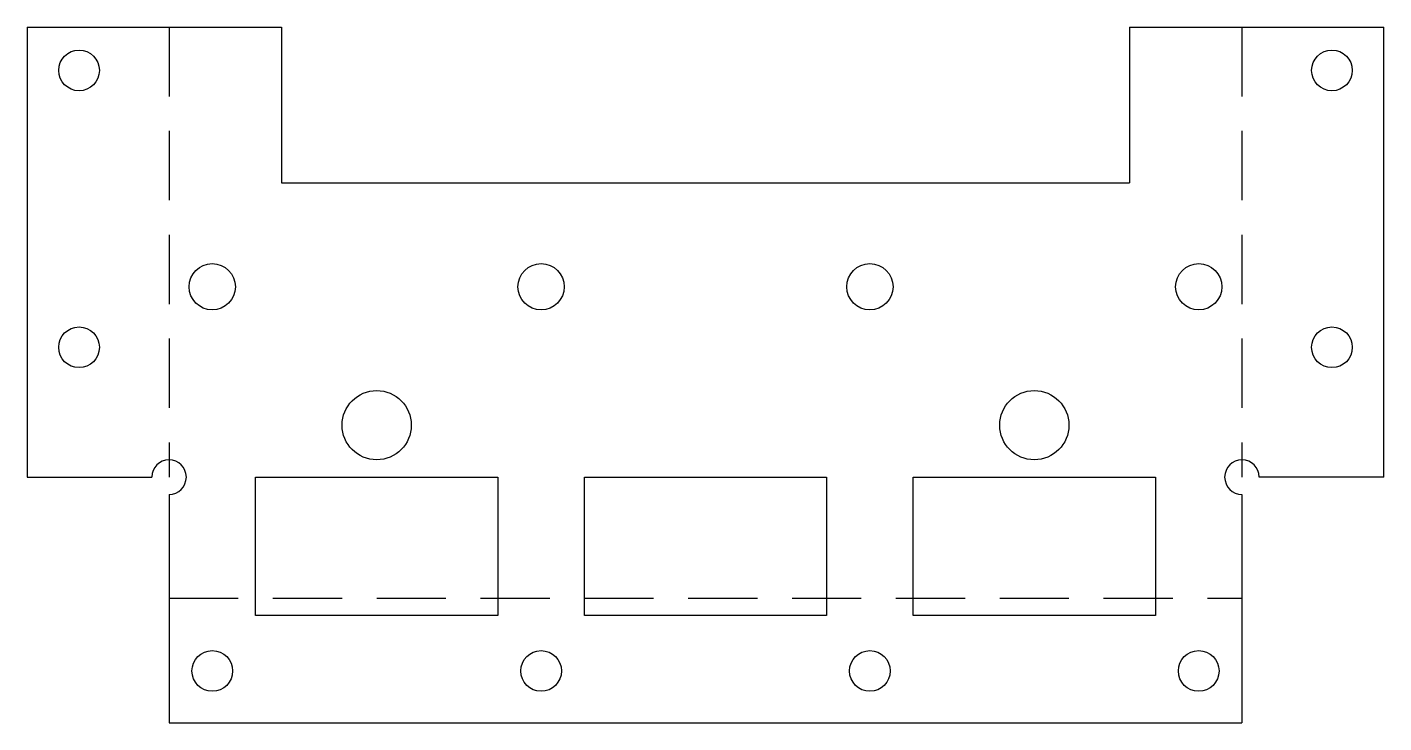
# Model space of a CAD drawing. Extents: x 312.96 to 317.86, y -39.51 to -37.
import ezdxf

# ---------------------------------------------------------------- set-up
doc = ezdxf.new("R2010")
doc.units = 0
doc.header["$MEASUREMENT"] = 0
doc.linetypes.add('Dashed', pattern=[0.375, 0.25, -0.125])
for name, color, linetype in [('1_OUTLINE_1', 7, 'Continuous'), ('2_HOLES_1', 7, 'Continuous'), ('3_BREAK_1', 7, 'Continuous')]:
    doc.layers.add(name, color=color, linetype=linetype)

msp = doc.modelspace()

# ---------------------------------------------------------------- linework, layer by layer
at = {"layer": '1_OUTLINE_1', "color": 7, "linetype": 'Continuous', "lineweight": 25}
for p, q in [((312.95625, -37), (312.95625, -38.625)), ((312.95625, -37), (313.875, -37)), ((313.875, -37), (313.875, -37.5625)), ((316.9375, -37), (317.85625, -37)), ((316.9375, -37), (316.9375, -37.5625)), ((317.85625, -38.625), (317.85625, -37)), ((313.875, -37.5625), (316.9375, -37.5625)), ((312.95625, -38.625), (313.40625, -38.625)), ((313.78125, -38.625), (314.65625, -38.625)), ((313.78125, -39.125), (313.78125, -38.625)), ((314.65625, -38.625), (314.65625, -39.125)), ((314.96875, -39.125), (314.96875, -38.625)), ((314.96875, -38.625), (315.84375, -38.625)), ((315.84375, -38.625), (315.84375, -39.125)), ((316.15625, -39.125), (316.15625, -38.625)), ((316.15625, -38.625), (317.03125, -38.625)), ((317.03125, -38.625), (317.03125, -39.125)), ((317.85625, -38.625), (317.40625, -38.625)), ((313.46875, -38.6875), (313.46875, -39.5125)), ((317.34375, -38.6875), (317.34375, -39.5125)), ((314.65625, -39.125), (313.78125, -39.125)), ((315.84375, -39.125), (314.96875, -39.125)), ((317.03125, -39.125), (316.15625, -39.125)), ((313.46875, -39.5125), (317.34375, -39.5125))]:
    msp.add_line(p, q, dxfattribs=at)
for centre, start, end in [((313.46875, -38.625), -90, 180), ((317.34375, -38.625), 0, -90)]:
    msp.add_arc(centre, 0.0625, start, end, dxfattribs=at)
at = {"layer": '2_HOLES_1', "color": 7, "linetype": 'Continuous', "lineweight": 25}
for centre, radius in [((313.14375, -37.15625), 0.0735), ((317.66875, -37.15625), 0.0735), ((313.625, -37.9375), 0.0835), ((314.8125, -37.9375), 0.0835), ((316, -37.9375), 0.0835), ((317.1875, -37.9375), 0.0835), ((313.14375, -38.15625), 0.0735), ((317.66875, -38.15625), 0.0735), ((314.21875, -38.4375), 0.125), ((316.59375, -38.4375), 0.125), ((313.625, -39.325), 0.0735), ((314.8125, -39.325), 0.0735), ((316, -39.325), 0.0735), ((317.1875, -39.325), 0.0735)]:
    msp.add_circle(centre, radius, dxfattribs=at)
at = {"layer": '3_BREAK_1', "color": 7, "linetype": 'Dashed', "lineweight": 25}
for p, q in [((313.46875, -37), (313.46875, -38.625)), ((317.34375, -37), (317.34375, -38.625)), ((313.46875, -39.0625), (317.34375, -39.0625))]:
    msp.add_line(p, q, dxfattribs=at)

doc.saveas('drawing.dxf')
